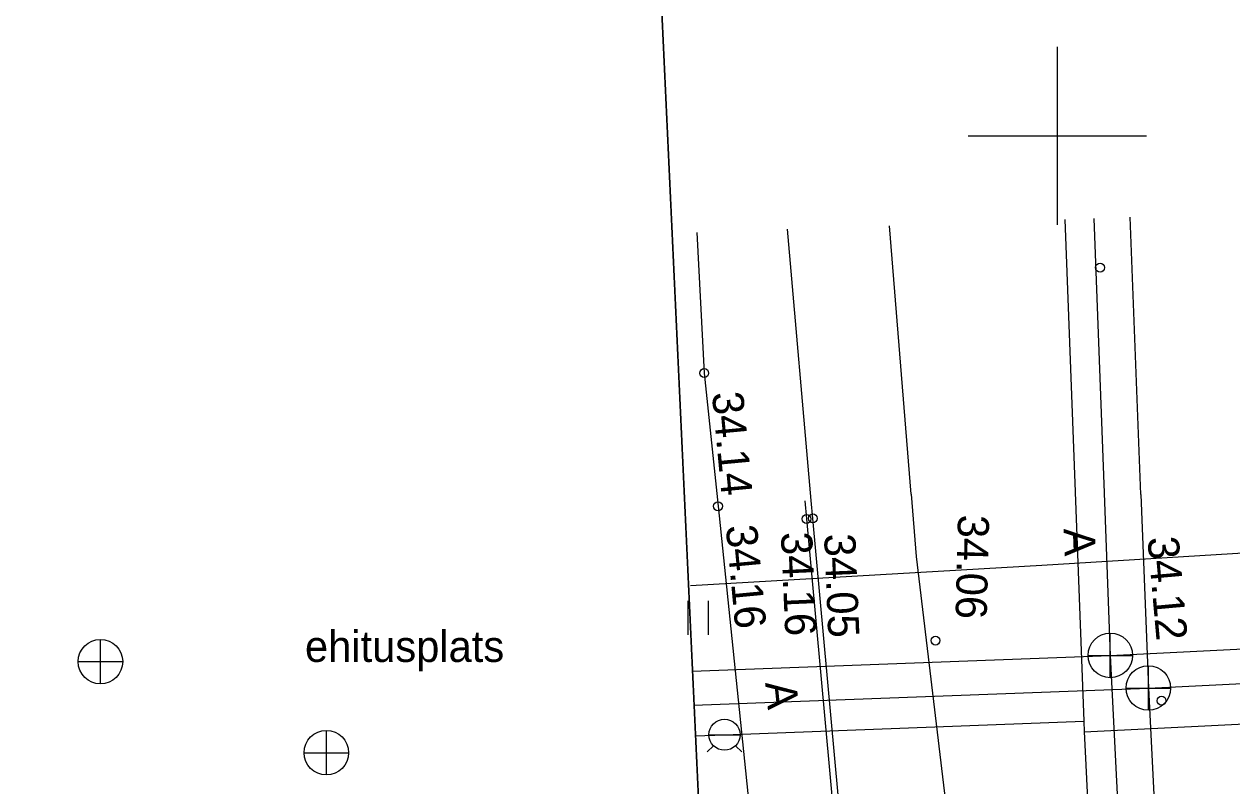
# Model space of a CAD drawing. Extents: x 660499 to 660777, y 6470558 to 6471368.
# Drawn here: x 660626.8 to 660653.92, y 6471285.4 to 6471302.51 of the extents above; entities that cross this region are included whole.
import ezdxf

# ---------------------------------------------------------------- set-up
doc = ezdxf.new("R2010")
doc.units = 0
for name, color, linetype in [('DTRASS', 7, 'Continuous'), ('HALJASTUS', 7, 'Continuous'), ('KKAEV', 7, 'Continuous'), ('KORGUS-EH2000', 7, 'Continuous'), ('KTRASS', 7, 'Continuous'), ('PIIR', 7, 'Continuous'), ('SITRASS', 7, 'Continuous'), ('SKKAEV', 7, 'Continuous'), ('SKTRASS', 7, 'Continuous'), ('TEE', 7, 'Continuous'), ('VKAEV', 7, 'Continuous'), ('VORK', 7, 'Continuous'), ('VTRASS', 7, 'Continuous')]:
    doc.layers.add(name, color=color, linetype=linetype)

msp = doc.modelspace()

# ---------------------------------------------------------------- linework, layer by layer
at = {"layer": 'DTRASS'}
for points in [[(660646.718, 6471291.953), (660646.234, 6471297.982)], [(660646.718, 6471291.951), (660646.831, 6471290.552), (660647.669, 6471283.53)]]:
    msp.add_lwpolyline(points, dxfattribs=at)
at = {"layer": 'HALJASTUS'}
for p, q in [((660641.705, 6471289.552), (660641.705, 6471288.79)), ((660642.161, 6471289.552), (660642.161, 6471288.79))]:
    msp.add_line(p, q, dxfattribs=at)
at = {"layer": 'KKAEV'}
for p, q in [((660652.045, 6471287.095), (660652.045, 6471288.095)), ((660651.545, 6471287.595), (660652.545, 6471287.595))]:
    msp.add_line(p, q, dxfattribs=at)
msp.add_circle((660652.045, 6471287.595), 0.5, dxfattribs=at)
at = {"layer": 'KORGUS-EH2000'}
for centre in [(660650.961, 6471297.04), (660642.07, 6471294.671), (660642.381, 6471291.679), (660644.367, 6471291.394), (660644.51, 6471291.407), (660647.265, 6471288.661), (660652.341, 6471287.31)]:
    msp.add_circle(centre, 0.1, dxfattribs=at)
at = {"layer": 'KTRASS'}
for points in [[(660651.877, 6471291.946), (660651.637, 6471298.172)], [(660651.877, 6471291.944), (660652.045, 6471287.595)], [(660652.045, 6471287.595), (660659.901, 6471287.983)], [(660641.832, 6471287.212), (660652.045, 6471287.595)], [(660652.045, 6471287.595), (660653.742, 6471253.81)]]:
    msp.add_lwpolyline(points, dxfattribs=at)
at = {"layer": 'PIIR'}
msp.add_lwpolyline([(660658.91, 6470922.13), (660655.87, 6470987.06), (660652.14, 6471065.95), (660651.87, 6471071.98), (660650.32, 6471104.73), (660648.73, 6471138.61), (660644.03, 6471240.27), (660640.1, 6471324.65), (660545.2, 6471320.16), (660540.19, 6471319.98), (660525.22, 6471319.23), (660523.52, 6471355.82), (660536.33, 6471357), (660651.92, 6471367.71), (660659.1, 6471368.41), (660659.84, 6471352.67), (660660.11, 6471346.64), (660664.95, 6471242.76), (660669.09, 6471153.79), (660671.79, 6471095.9), (660672.76, 6471074.91), (660677.47, 6470974.05), (660681.27, 6470891.14)], dxfattribs=at)
msp.add_lwpolyline([(660549.09, 6471235.9), (660545.2, 6471320.16), (660640.1, 6471324.65), (660644.03, 6471240.27)], close=True, dxfattribs=at)
at = {"layer": 'SITRASS'}
msp.add_lwpolyline([(660641.76, 6471289.897), (660649.654, 6471290.353), (660656.383, 6471290.766), (660656.911, 6471290.702), (660657.419, 6471290.851), (660659.802, 6471290.978)], dxfattribs=at)
at = {"layer": 'SKKAEV'}
for p, q in [((660651.19, 6471287.828), (660651.19, 6471288.828)), ((660628.51, 6471287.688), (660628.51, 6471288.688)), ((660650.69, 6471288.328), (660651.69, 6471288.328)), ((660628.01, 6471288.188), (660629.01, 6471288.188)), ((660633.583, 6471285.643), (660633.583, 6471286.643)), ((660633.083, 6471286.143), (660634.083, 6471286.143))]:
    msp.add_line(p, q, dxfattribs=at)
for centre in [(660651.19, 6471288.328), (660628.51, 6471288.188), (660633.583, 6471286.143)]:
    msp.add_circle(centre, 0.5, dxfattribs=at)
at = {"layer": 'SKTRASS'}
for points in [[(660650.822, 6471298.143), (660651.053, 6471291.977)], [(660651.053, 6471291.975), (660651.19, 6471288.328)], [(660651.19, 6471288.328), (660659.875, 6471288.757)], [(660641.796, 6471287.976), (660651.19, 6471288.328)], [(660651.19, 6471288.328), (660651.422, 6471283.719), (660652.922, 6471253.846)]]:
    msp.add_lwpolyline(points, dxfattribs=at)
at = {"layer": 'TEE'}
for points in [[(660641.901, 6471297.831), (660642.07, 6471294.671), (660642.381, 6471291.68)], [(660644.475, 6471291.812), (660643.94, 6471297.902)], [(660644.331, 6471291.802), (660644.367, 6471291.394), (660645.103, 6471283.379)], [(660645.245, 6471283.402), (660644.51, 6471291.407), (660644.475, 6471291.811)], [(660642.381, 6471291.679), (660643.216, 6471283.631), (660644.207, 6471275.319), (660645.037, 6471263.847)]]:
    msp.add_lwpolyline(points, dxfattribs=at)
at = {"layer": 'VKAEV'}
for p, q in [((660642.176, 6471286.546), (660642.876, 6471286.546)), ((660642.279, 6471286.299), (660642.139, 6471286.159)), ((660642.773, 6471286.299), (660642.913, 6471286.159))]:
    msp.add_line(p, q, dxfattribs=at)
msp.add_circle((660642.526, 6471286.546), 0.35, dxfattribs=at)
at = {"layer": 'VORK'}
for p, q in [((660650, 6471302), (660650, 6471298)), ((660648, 6471300), (660652, 6471300))]:
    msp.add_line(p, q, dxfattribs=at)
at = {"layer": 'VTRASS'}
for points in [[(660650.171, 6471298.12), (660650.401, 6471292.002)], [(660650.401, 6471291.999), (660650.594, 6471286.848), (660650.604, 6471286.611), (660650.623, 6471286.17), (660652.195, 6471253.878)], [(660641.864, 6471286.521), (660642.526, 6471286.546), (660650.594, 6471286.848)], [(660650.604, 6471286.611), (660659.931, 6471287.072)]]:
    msp.add_lwpolyline(points, dxfattribs=at)

# ---------------------------------------------------------------- texts
at = {"layer": 'HALJASTUS'}
msp.add_text('ehitusplats', height=0.7, dxfattribs=at).set_placement((660633.103, 6471288.181))
at = {"layer": 'KORGUS-EH2000'}
for s, rotation, p in [('34.14', 275.37, (660642.242, 6471294.225)), ('34.16', 275.37, (660642.553, 6471291.234)), ('34.06', 268.6, (660647.771, 6471291.495)), ('34.16', 272.49, (660643.791, 6471291.09)), ('34.05', 272.37, (660644.762, 6471291.053)), ('34.12', 275.09, (660652.023, 6471290.972))]:
    msp.add_text(s, height=0.7, rotation=rotation, dxfattribs=at).set_placement(p)
at = {"layer": 'TEE'}
for rotation, p in [(272.23, (660650.143, 6471291.174)), (275.93, (660643.438, 6471287.714))]:
    msp.add_text('A', height=0.7, rotation=rotation, dxfattribs=at).set_placement(p)

doc.saveas('drawing.dxf')
